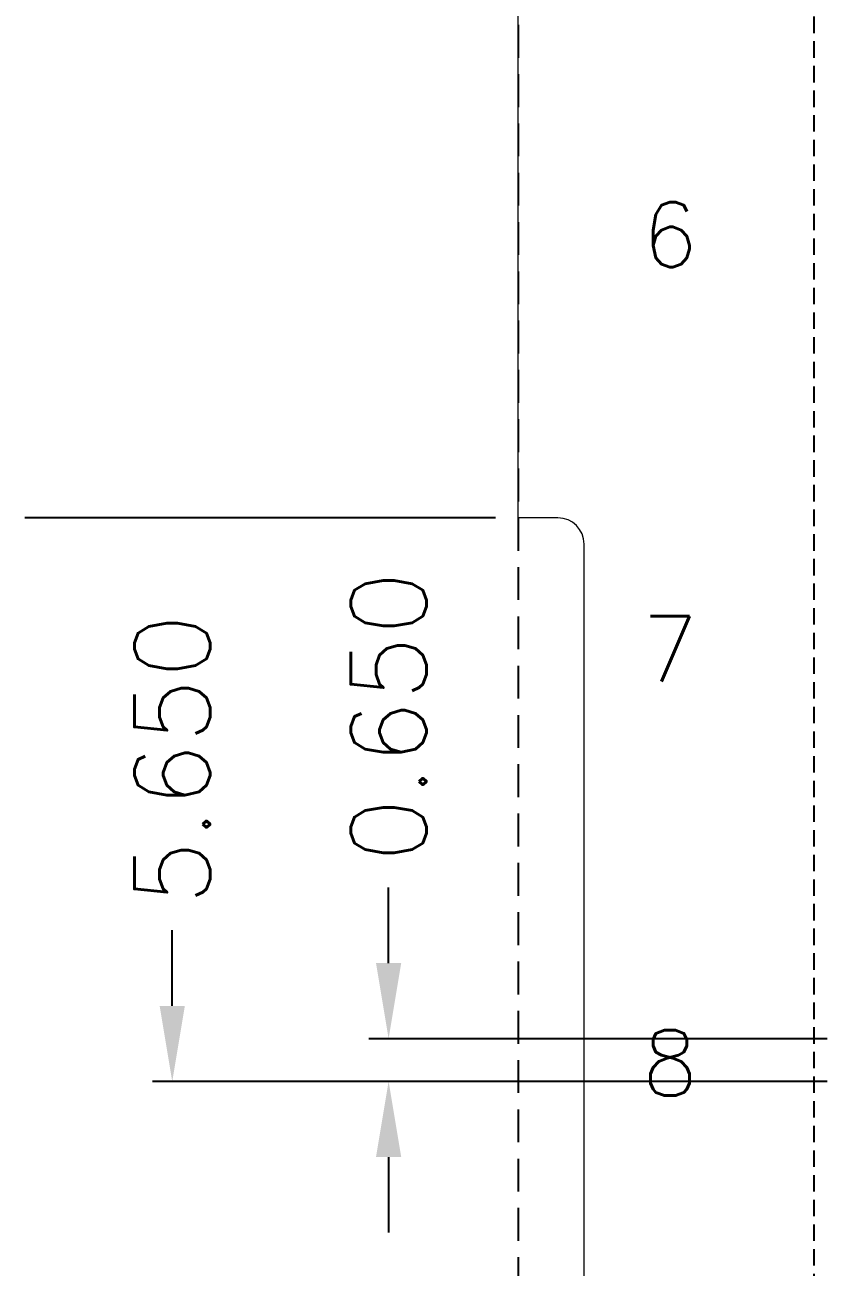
# Model space of a CAD drawing. Header units: inches. Extents: x 5 to 403, y 5 to 265.
# Drawn here: x 66.03 to 78.39, y 164.05 to 182.95 of the extents above; entities that cross this region are included whole.
import ezdxf

# ---------------------------------------------------------------- set-up
doc = ezdxf.new("R2010")
doc.units = ezdxf.units.IN
doc.header["$MEASUREMENT"] = 0
doc.linetypes.add('DASHED', pattern=[0.75, 0.5, -0.25])
doc.linetypes.add('HIDDEN', pattern=[0.375, 0.25, -0.125])
for name, color, linetype in [('1（实线、SECTION图示等）', 7, 'Continuous'), ('DIM(尺寸标注）', 4, 'Continuous'), ('EFFECTIVE AREA（塑封区域）', 4, 'HIDDEN'), ('Tape(胶带、实线）', 4, 'Continuous')]:
    doc.layers.add(name, color=color, linetype=linetype)
doc.styles.add('SIMPLEX', font='SIMPLEX')
doc.styles.get("Standard").update_dxf_attribs({"font": ''})
doc.styles.get('Standard').set_extended_font_data('SimSun')

msp = doc.modelspace()

# ---------------------------------------------------------------- linework, layer by layer
at = {"layer": '1（实线、SECTION图示等）', "color": 0, "lineweight": 0, "elevation": 0.1444}
msp.add_lwpolyline([(156.68733, 143.94804), (74.53732, 143.94804), (73.53732, 144.94804), (73.53732, 155.44804), (74.13732, 155.44804, 0.41421356), (74.53732, 155.84804), (74.53732, 175.04804, 0.41421356), (74.13732, 175.44804), (73.53732, 175.44804), (73.53732, 190.44804), (74.13732, 190.44804, 0.41421356), (74.53732, 190.84804), (74.53732, 210.04804, 0.41421356), (74.13732, 210.44804), (73.53732, 210.44804), (73.53732, 220.94804), (74.53732, 221.94804), (156.68733, 221.94804)], format="xyb", dxfattribs=at)
at = {"layer": 'DIM(尺寸标注）'}
for p, q in [((73.19232, 175.44804, 0.1444), (66.03024, 175.44804, 0.1444)), ((71.56388, 168.67304, 0.1444), (71.56388, 169.82304, 0.1444)), ((68.27263, 168.02304, 0.1444), (68.27263, 169.17304, 0.1444)), ((78.23732, 167.52304, 0.1444), (71.26388, 167.52304, 0.1444)), ((78.23732, 166.87304, 0.1444), (67.97263, 166.87304, 0.1444)), ((78.23732, 166.87304, 0.1444), (71.26388, 166.87304, 0.1444)), ((71.56388, 165.72304, 0.1444), (71.56388, 164.57304, 0.1444))]:
    msp.add_line(p, q, dxfattribs=at)
for points in [[(71.37221, 168.67304, 0.1444), (71.75554, 168.67304, 0.1444), (71.56388, 167.52304, 0.1444)], [(68.08096, 168.02304, 0.1444), (68.4643, 168.02304, 0.1444), (68.27263, 166.87304, 0.1444)], [(71.37221, 165.72304, 0.1444), (71.75554, 165.72304, 0.1444), (71.56388, 166.87304, 0.1444)]]:
    msp.add_solid(points, dxfattribs=at)
at = {"layer": 'EFFECTIVE AREA（塑封区域）', "color": 1}
msp.add_line((78.03732, 147.94804, 0.1444), (78.03732, 217.94804, 0.1444), dxfattribs=at)
at = {"layer": 'Tape(胶带、实线）', "linetype": 'DASHED'}
msp.add_line((73.53732, 218.94804, 0.1444), (73.53732, 146.94804, 0.1444), dxfattribs=at)

# ---------------------------------------------------------------- texts
at = {"layer": 'DIM(尺寸标注）', "lineweight": 0, "char_height": 0.9920638, "attachment_point": 5}
for s, insert in [('{\\Fsimplex|c0;6}', (75.8441, 179.75538, 0.02037)), ('{\\Fsimplex|c0;7}', (75.8441, 173.45538, 0.02037)), ('{\\Fsimplex|c0;8}', (75.8441, 167.15538, 0.02037))]:
    msp.add_mtext(s, dxfattribs=dict(at, insert=insert))
at = {"layer": 'DIM(尺寸标注）', "char_height": 1.15, "attachment_point": 5, "rotation": 90, "style": 'SIMPLEX'}
for s, insert in [('\\A1;0.650', (71.56388, 172.42304, 0.1444)), ('\\A1;5.650', (68.27263, 171.77304, 0.1444))]:
    msp.add_mtext(s, dxfattribs=dict(at, insert=insert))

doc.saveas('drawing.dxf')
